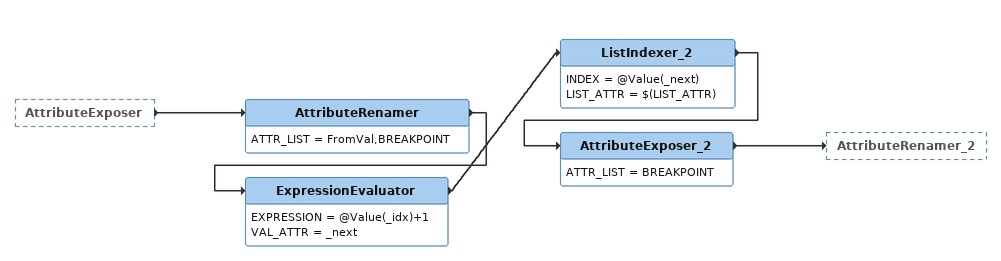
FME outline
AttributeExposer [outside]
    -> AttributeRenamer
AttributeRenamer
    ATTR_LIST = FromVal,BREAKPOINT
    -> ExpressionEvaluator
ExpressionEvaluator
    EXPRESSION = @Value(_idx)+1
    VAL_ATTR = _next
    -> ListIndexer_2
ListIndexer_2
    INDEX = @Value(_next)
    LIST_ATTR = $(LIST_ATTR)
    -> AttributeExposer_2
AttributeExposer_2
    ATTR_LIST = BREAKPOINT
    -> AttributeRenamer_2
